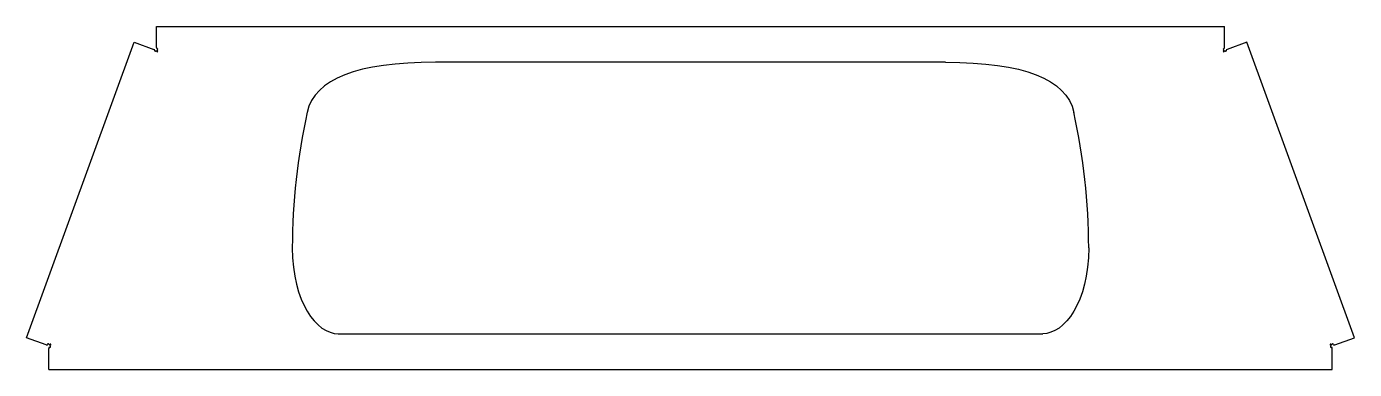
# Model space of a CAD drawing. Header units: millimetres. Extents: x -680 to 680, y 15 to 366.
import ezdxf

# ---------------------------------------------------------------- set-up
doc = ezdxf.new("R2010")
doc.units = ezdxf.units.MM

msp = doc.modelspace()

# ---------------------------------------------------------------- linework, layer by layer
at = {"color": 7, "linetype": 'Continuous', "lineweight": 25}
for p, q in [((-546.7, 344.5), (-546.7, 366)), ((-546.7, 366), (546.7, 366)), ((546.7, 344.5), (546.7, 366)), ((-679.8, 47.4), (-569.7, 350)), ((-569.7, 350), (-549.5, 342.6)), ((-548.5, 342.2), (-549.5, 342.6)), ((-548.7, 341.7), (-548.6, 342.1)), ((-546.5, 340.4), (-547.3, 341.2)), ((-546.7, 344.5), (-546.6, 343.5)), ((-546.5, 343.5), (-546.1, 343.5)), ((-546.1, 342), (-545.7, 341)), ((545.7, 341), (546.1, 342)), ((546.1, 343.5), (546.5, 343.5)), ((547.3, 341.2), (546.5, 340.4)), ((546.6, 343.5), (546.7, 344.5)), ((549.5, 342.6), (548.5, 342.2)), ((548.6, 342.1), (548.7, 341.7)), ((569.7, 350), (549.5, 342.6)), ((679.8, 47.4), (569.7, 350)), ((261.2, 329.5), (-261.2, 329.5)), ((-659.6, 40), (-679.8, 47.4)), ((-658.6, 39.9), (-658.2, 40.8)), ((-656.8, 40.3), (-655.5, 40.8)), ((-360.7, 51.5), (360.7, 51.5)), ((655.5, 40.8), (656.8, 40.3)), ((658.2, 40.8), (658.6, 39.9)), ((659.6, 40), (679.8, 47.4)), ((-659.6, 40), (-658.6, 39.9)), ((-656.9, 37.5), (-657.1, 36.5)), ((-657.1, 15), (-657.1, 36.5)), ((-655.9, 37.5), (-656.9, 37.5)), ((-655, 40), (-655.9, 39)), ((655.9, 39), (655, 40)), ((656.9, 37.5), (655.9, 37.5)), ((657.1, 36.5), (656.9, 37.5)), ((657.1, 15), (657.1, 36.5)), ((658.6, 39.9), (659.6, 40)), ((-657.1, 15), (657.1, 15))]:
    msp.add_line(p, q, dxfattribs=at)
for centre, radius, start, end in [((-548, 341.5), 0.75, 159.9987, 339.9987), ((-547.9, 341.8), 0.75, 154.4937, 159.9987), ((-546.5, 342.8), 0.75, 90, 95.7352), ((-546.1, 340.7), 0.5, 214.9993, 34.9993), ((-546.1, 342.8), 0.75, 270, 90), ((546.1, 342.8), 0.75, 90, 270), ((546.1, 340.7), 0.5, 145.0007, 325.0007), ((546.5, 342.8), 0.75, 84.2648, 90), ((548, 341.5), 0.75, 200.0013, 20.0013), ((547.9, 341.8), 0.75, 20.0013, 25.5063), ((233.4, 139.5), 641.1, 167.5033, 180), ((-233.4, 139.5), 641.1, 0, 12.4967), ((-657.5, 40.5), 0.75, 339.9987, 159.9987), ((-655.3, 40.4), 0.5, 304.9993, 124.9993), ((655.3, 40.4), 0.5, 55.0007, 235.0007), ((657.5, 40.5), 0.75, 20.0013, 200.0013), ((-655.9, 38.2), 0.75, 270, 90), ((655.9, 38.2), 0.75, 90, 270)]:
    msp.add_arc(centre, radius, start, end, dxfattribs=at)
for points in [[(-261.2, 329.5), (-341.2, 329.5), (-384.9, 312.4), (-392.5, 278.2)], [(261.2, 329.5), (341.2, 329.5), (384.9, 312.4), (392.5, 278.2)], [(-407.7, 139.5), (-407.7, 83.5), (-382.7, 51.5), (-360.7, 51.5)], [(407.7, 139.5), (407.7, 83.5), (382.7, 51.5), (360.7, 51.5)]]:
    msp.add_open_spline(points, degree=3, dxfattribs=at)

doc.saveas('drawing.dxf')
